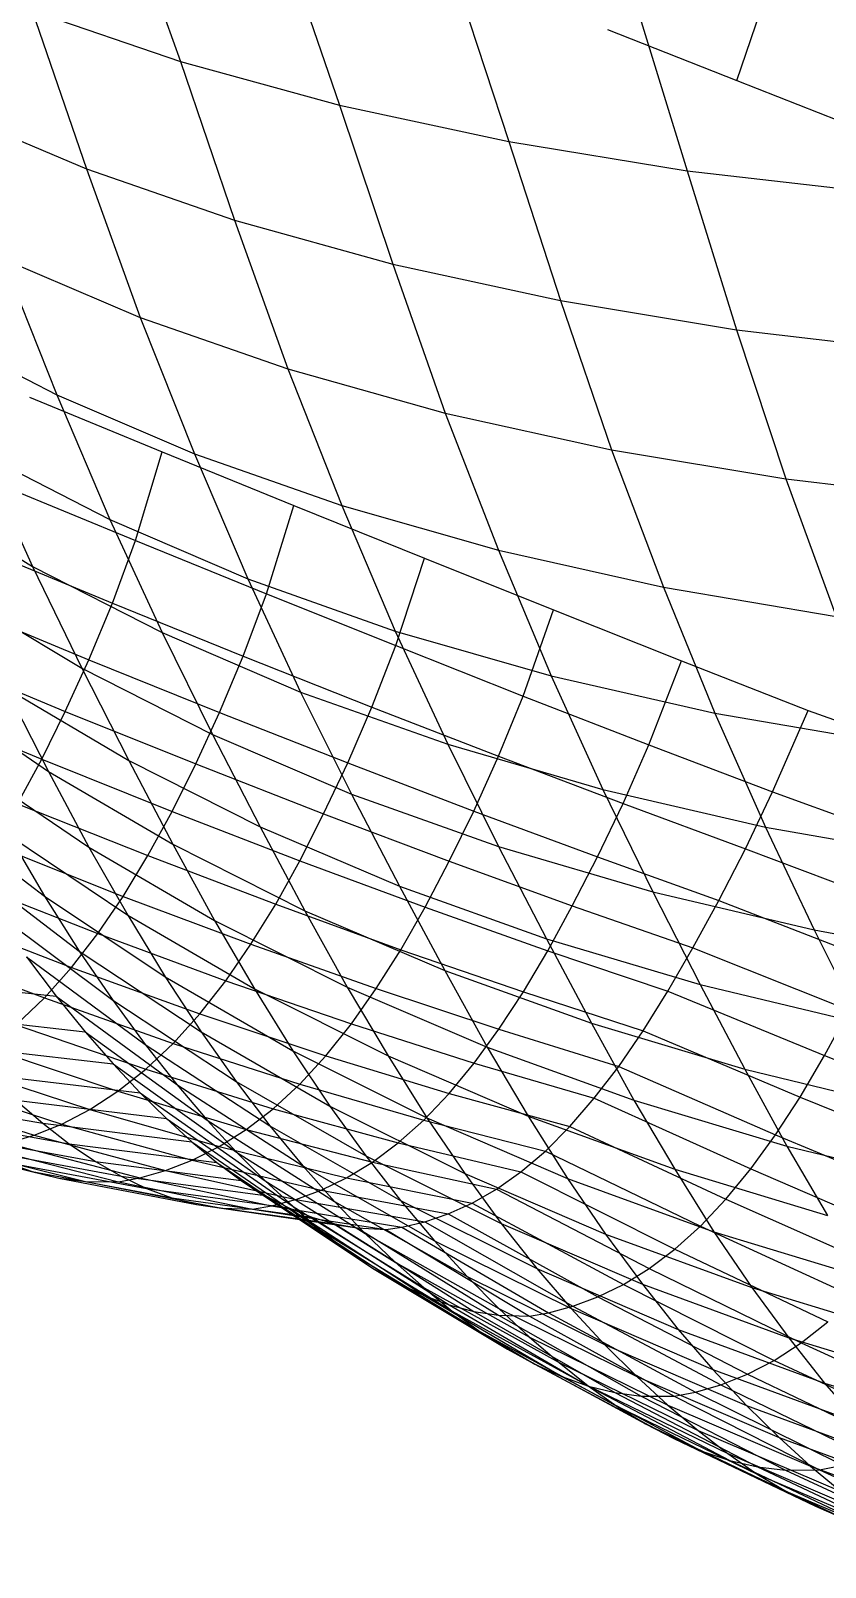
# Model space of a CAD drawing. Extents: x -429 to 429, y -1 to 209.
# Drawn here: x -349.2 to -342.23, y 39.43 to 52.91 of the extents above; entities that cross this region are included whole.
import ezdxf

# ---------------------------------------------------------------- set-up
doc = ezdxf.new("R2010")
doc.units = 0

msp = doc.modelspace()

# ---------------------------------------------------------------- linework, layer by layer
at = {"layer": 'default', "color": 5, "linetype": 'CONTINUOUS'}
for p, q in [((-348.409, 54.097, 109.522), (-347.89, 52.644, 110.205)), ((-346.995, 53.716, 108.281), (-346.492, 52.26, 108.97)), ((-345.486, 53.398, 107.163), (-345.005, 51.94, 107.846)), ((-343.891, 53.146, 106.177), (-343.44, 51.685, 106.84)), ((-349.192, 53.089, 111.542), (-347.89, 52.644, 110.205)), ((-349.192, 53.089, 111.542), (-348.713, 51.701, 112.161)), ((-347.89, 52.644, 110.205), (-346.492, 52.26, 108.97)), ((-347.89, 52.644, 110.205), (-347.414, 51.252, 110.836)), ((-349.914, 52.208, 113.575), (-348.713, 51.701, 112.161)), ((-346.492, 52.26, 108.97), (-345.005, 51.94, 107.846)), ((-346.492, 52.26, 108.97), (-346.025, 50.866, 109.606)), ((-345.005, 51.94, 107.846), (-343.44, 51.685, 106.84)), ((-345.005, 51.94, 107.846), (-344.553, 50.545, 108.479)), ((-348.713, 51.701, 112.161), (-347.414, 51.252, 110.836)), ((-348.713, 51.701, 112.161), (-348.244, 50.398, 112.767)), ((-343.44, 51.685, 106.84), (-341.807, 51.497, 105.959)), ((-343.44, 51.685, 106.84), (-343.007, 50.289, 107.461)), ((-347.414, 51.252, 110.836), (-346.025, 50.866, 109.606)), ((-347.414, 51.252, 110.836), (-346.947, 49.946, 111.451)), ((-349.449, 50.911, 114.164), (-348.244, 50.398, 112.767)), ((-349.449, 50.911, 114.164), (-348.975, 49.717, 114.755)), ((-346.025, 50.866, 109.606), (-344.553, 50.545, 108.479)), ((-346.025, 50.866, 109.606), (-345.564, 49.558, 110.226)), ((-344.553, 50.545, 108.479), (-343.007, 50.289, 107.461)), ((-344.553, 50.545, 108.479), (-344.104, 49.235, 109.096)), ((-348.244, 50.398, 112.767), (-346.947, 49.946, 111.451)), ((-348.244, 50.398, 112.767), (-347.766, 49.201, 113.373)), ((-350.092, 50.294, 116.208), (-348.975, 49.717, 114.755)), ((-343.007, 50.289, 107.461), (-341.397, 50.101, 106.558)), ((-343.007, 50.289, 107.461), (-342.574, 48.98, 108.069)), ((-346.947, 49.946, 111.451), (-345.564, 49.558, 110.226)), ((-346.947, 49.946, 111.451), (-346.471, 48.746, 112.068)), ((-349.215, 49.698, 139.465), (-348.049, 49.218, 138.29)), ((-348.975, 49.717, 114.755), (-347.766, 49.201, 113.373)), ((-348.975, 49.717, 114.755), (-348.51, 48.623, 115.331)), ((-345.564, 49.558, 110.226), (-344.104, 49.235, 109.096)), ((-345.564, 49.558, 110.226), (-345.096, 48.355, 110.847)), ((-344.104, 49.235, 109.096), (-342.574, 48.98, 108.069)), ((-344.104, 49.235, 109.096), (-343.648, 48.03, 109.715)), ((-349.637, 49.202, 116.766), (-348.51, 48.623, 115.331)), ((-349.637, 49.202, 116.766), (-349.188, 48.213, 117.309)), ((-348.283, 48.439, 138.112), (-348.049, 49.218, 138.29)), ((-348.049, 49.218, 138.29), (-346.893, 48.746, 137.105)), ((-347.766, 49.201, 113.373), (-346.471, 48.746, 112.068)), ((-347.766, 49.201, 113.373), (-347.297, 48.103, 113.963)), ((-342.574, 48.98, 108.069), (-340.983, 48.793, 107.15)), ((-342.574, 48.98, 108.069), (-342.134, 47.773, 108.679)), ((-350.239, 48.852, 118.782), (-349.188, 48.213, 117.309)), ((-349.448, 48.92, 139.292), (-348.283, 48.439, 138.112)), ((-347.134, 47.971, 136.916), (-346.893, 48.746, 137.105)), ((-346.893, 48.746, 137.105), (-345.748, 48.284, 135.908)), ((-346.471, 48.746, 112.068), (-345.096, 48.355, 110.847)), ((-346.471, 48.746, 112.068), (-346.004, 47.645, 112.668)), ((-348.51, 48.623, 115.331), (-347.297, 48.103, 113.963)), ((-348.51, 48.623, 115.331), (-348.051, 47.631, 115.893)), ((-348.485, 47.89, 137.949), (-348.283, 48.439, 138.112)), ((-348.283, 48.439, 138.112), (-347.134, 47.971, 136.916)), ((-349.65, 48.372, 139.133), (-348.485, 47.89, 137.949)), ((-345.999, 47.517, 135.705), (-345.748, 48.284, 135.908)), ((-345.748, 48.284, 135.908), (-344.614, 47.83, 134.701)), ((-345.096, 48.355, 110.847), (-343.648, 48.03, 109.715)), ((-345.096, 48.355, 110.847), (-344.635, 47.252, 111.451)), ((-349.188, 48.213, 117.309), (-348.051, 47.631, 115.893)), ((-349.188, 48.213, 117.309), (-348.754, 47.318, 117.83)), ((-347.297, 48.103, 113.963), (-346.004, 47.645, 112.668)), ((-347.297, 48.103, 113.963), (-346.835, 47.11, 114.54)), ((-343.648, 48.03, 109.715), (-342.134, 47.773, 108.679)), ((-343.648, 48.03, 109.715), (-343.198, 46.925, 110.318)), ((-349.858, 47.875, 138.964), (-348.693, 47.393, 137.777)), ((-349.821, 47.957, 119.282), (-348.754, 47.318, 117.83)), ((-348.693, 47.393, 137.777), (-348.485, 47.89, 137.949)), ((-348.485, 47.89, 137.949), (-347.338, 47.425, 136.747)), ((-347.338, 47.425, 136.747), (-347.134, 47.971, 136.916)), ((-347.134, 47.971, 136.916), (-345.999, 47.517, 135.705)), ((-344.88, 47.075, 134.479), (-344.614, 47.83, 134.701)), ((-344.614, 47.83, 134.701), (-343.491, 47.384, 133.484)), ((-348.051, 47.631, 115.893), (-346.835, 47.11, 114.54)), ((-348.051, 47.631, 115.893), (-347.609, 46.737, 116.431)), ((-346.004, 47.645, 112.668), (-344.635, 47.252, 111.451)), ((-346.004, 47.645, 112.668), (-345.543, 46.651, 113.253)), ((-346.208, 46.977, 135.528), (-345.999, 47.517, 135.705)), ((-345.999, 47.517, 135.705), (-344.88, 47.075, 134.479)), ((-350.064, 47.422, 138.793), (-348.9, 46.94, 137.603)), ((-348.9, 46.94, 137.603), (-348.693, 47.393, 137.777)), ((-348.693, 47.393, 137.777), (-347.547, 46.931, 136.571)), ((-347.547, 46.931, 136.571), (-347.338, 47.425, 136.747)), ((-347.338, 47.425, 136.747), (-346.208, 46.977, 135.528)), ((-343.778, 46.648, 133.238), (-343.491, 47.384, 133.484)), ((-343.491, 47.384, 133.484), (-342.379, 46.948, 132.256)), ((-348.754, 47.318, 117.83), (-347.609, 46.737, 116.431)), ((-348.754, 47.318, 117.83), (-348.343, 46.509, 118.323)), ((-344.635, 47.252, 111.451), (-343.198, 46.925, 110.318)), ((-344.635, 47.252, 111.451), (-344.181, 46.255, 112.04)), ((-350.066, 47.108, 121.663), (-349.048, 46.413, 120.204)), ((-349.423, 47.148, 119.757), (-348.343, 46.509, 118.323)), ((-349.423, 47.148, 119.757), (-349.048, 46.413, 120.204)), ((-346.835, 47.11, 114.54), (-345.543, 46.651, 113.253)), ((-346.835, 47.11, 114.54), (-346.388, 46.215, 115.091)), ((-345.097, 46.546, 134.292), (-344.88, 47.075, 134.479)), ((-344.88, 47.075, 134.479), (-343.778, 46.648, 133.238)), ((-350.272, 47.004, 138.619), (-349.107, 46.521, 137.426)), ((-349.107, 46.521, 137.426), (-348.9, 46.94, 137.603)), ((-348.9, 46.94, 137.603), (-347.755, 46.479, 136.392)), ((-347.755, 46.479, 136.392), (-347.547, 46.931, 136.571)), ((-347.547, 46.931, 136.571), (-346.421, 46.488, 135.345)), ((-346.421, 46.488, 135.345), (-346.208, 46.977, 135.528)), ((-346.208, 46.977, 135.528), (-345.097, 46.546, 134.292)), ((-342.691, 46.234, 131.983), (-342.379, 46.948, 132.256)), ((-342.691, 46.234, 131.983), (-342.379, 46.948, 132.256)), ((-342.379, 46.948, 132.256), (-341.051, 46.476, 131.187)), ((-343.198, 46.925, 110.318), (-341.699, 46.666, 109.273)), ((-343.198, 46.925, 110.318), (-342.754, 45.925, 110.905)), ((-347.609, 46.737, 116.431), (-346.388, 46.215, 115.091)), ((-347.609, 46.737, 116.431), (-347.189, 45.928, 116.94)), ((-345.543, 46.651, 113.253), (-344.181, 46.255, 112.04)), ((-345.543, 46.651, 113.253), (-345.098, 45.754, 113.814)), ((-345.314, 46.065, 134.101), (-345.097, 46.546, 134.292)), ((-345.097, 46.546, 134.292), (-344.003, 46.131, 133.04)), ((-344.003, 46.131, 133.04), (-343.778, 46.648, 133.238)), ((-343.778, 46.648, 133.238), (-342.691, 46.234, 131.983)), ((-349.725, 46.447, 122.069), (-348.692, 45.749, 120.626)), ((-349.319, 46.13, 137.243), (-349.107, 46.521, 137.426)), ((-349.107, 46.521, 137.426), (-347.963, 46.063, 136.211)), ((-349.048, 46.413, 120.204), (-347.956, 45.774, 118.787)), ((-349.048, 46.413, 120.204), (-348.692, 45.749, 120.626)), ((-348.343, 46.509, 118.323), (-347.189, 45.928, 116.94)), ((-348.343, 46.509, 118.323), (-347.956, 45.774, 118.787)), ((-347.963, 46.063, 136.211), (-347.755, 46.479, 136.392)), ((-347.755, 46.479, 136.392), (-346.632, 46.042, 135.161)), ((-346.632, 46.042, 135.161), (-346.421, 46.488, 135.345)), ((-346.421, 46.488, 135.345), (-345.314, 46.065, 134.101)), ((-344.181, 46.255, 112.04), (-342.754, 45.925, 110.905)), ((-344.181, 46.255, 112.04), (-343.742, 45.356, 112.605)), ((-349.319, 46.13, 137.243), (-348.175, 45.674, 136.026)), ((-346.388, 46.215, 115.091), (-345.098, 45.754, 113.814)), ((-346.388, 46.215, 115.091), (-345.966, 45.405, 115.612)), ((-344.228, 45.663, 132.839), (-344.003, 46.131, 133.04)), ((-344.003, 46.131, 133.04), (-342.929, 45.734, 131.771)), ((-342.929, 45.734, 131.771), (-342.691, 46.234, 131.983)), ((-342.929, 45.734, 131.771), (-342.691, 46.234, 131.983)), ((-342.691, 46.234, 131.983), (-341.349, 45.744, 130.928)), ((-350.075, 46.079, 124.269), (-349.082, 45.318, 122.826)), ((-348.175, 45.674, 136.026), (-347.963, 46.063, 136.211)), ((-347.963, 46.063, 136.211), (-346.841, 45.63, 134.976)), ((-346.841, 45.63, 134.976), (-346.632, 46.042, 135.161)), ((-346.632, 46.042, 135.161), (-345.529, 45.626, 133.91)), ((-345.529, 45.626, 133.91), (-345.314, 46.065, 134.101)), ((-345.314, 46.065, 134.101), (-344.228, 45.663, 132.839)), ((-349.397, 45.853, 122.457), (-348.351, 45.151, 121.03)), ((-349.397, 45.853, 122.457), (-349.082, 45.318, 122.826)), ((-347.189, 45.928, 116.94), (-345.966, 45.405, 115.612)), ((-347.189, 45.928, 116.94), (-346.796, 45.191, 117.417)), ((-342.754, 45.925, 110.905), (-341.269, 45.662, 109.853)), ((-342.754, 45.925, 110.905), (-342.326, 45.022, 111.468)), ((-349.537, 45.769, 137.051), (-348.392, 45.317, 135.831)), ((-348.692, 45.749, 120.626), (-347.591, 45.106, 119.224)), ((-348.692, 45.749, 120.626), (-348.351, 45.151, 121.03)), ((-347.956, 45.774, 118.787), (-346.796, 45.191, 117.417)), ((-347.956, 45.774, 118.787), (-347.591, 45.106, 119.224)), ((-345.098, 45.754, 113.814), (-343.742, 45.356, 112.605)), ((-345.098, 45.754, 113.814), (-344.676, 44.943, 114.343)), ((-343.163, 45.28, 131.56), (-342.929, 45.734, 131.771)), ((-343.163, 45.28, 131.56), (-342.929, 45.734, 131.771)), ((-342.929, 45.734, 131.771), (-341.574, 45.222, 130.731)), ((-349.787, 45.602, 124.606), (-348.777, 44.837, 123.18)), ((-348.392, 45.317, 135.831), (-348.175, 45.674, 136.026)), ((-348.175, 45.674, 136.026), (-347.053, 45.247, 134.787)), ((-347.053, 45.247, 134.787), (-346.841, 45.63, 134.976)), ((-346.841, 45.63, 134.976), (-345.741, 45.222, 133.72)), ((-345.741, 45.222, 133.72), (-345.529, 45.626, 133.91)), ((-345.529, 45.626, 133.91), (-344.449, 45.234, 132.64)), ((-344.449, 45.234, 132.64), (-344.228, 45.663, 132.839)), ((-344.228, 45.663, 132.839), (-343.163, 45.28, 131.56)), ((-349.761, 45.439, 136.851), (-348.615, 44.99, 135.63)), ((-349.082, 45.318, 122.826), (-348.024, 44.611, 121.415)), ((-349.082, 45.318, 122.826), (-348.777, 44.837, 123.18)), ((-348.615, 44.99, 135.63), (-348.392, 45.317, 135.831)), ((-348.392, 45.317, 135.831), (-347.27, 44.896, 134.59)), ((-345.966, 45.405, 115.612), (-344.676, 44.943, 114.343)), ((-345.966, 45.405, 115.612), (-345.569, 44.667, 116.099)), ((-343.742, 45.356, 112.605), (-342.326, 45.022, 111.468)), ((-343.742, 45.356, 112.605), (-343.326, 44.543, 113.137)), ((-347.27, 44.896, 134.59), (-347.053, 45.247, 134.787)), ((-347.053, 45.247, 134.787), (-345.954, 44.848, 133.527)), ((-346.796, 45.191, 117.417), (-345.569, 44.667, 116.099)), ((-346.796, 45.191, 117.417), (-346.425, 44.52, 117.867)), ((-345.954, 44.848, 133.527), (-345.741, 45.222, 133.72)), ((-345.741, 45.222, 133.72), (-344.664, 44.84, 132.444)), ((-344.664, 44.84, 132.444), (-344.449, 45.234, 132.64)), ((-344.449, 45.234, 132.64), (-343.391, 44.865, 131.352)), ((-343.391, 44.865, 131.352), (-343.163, 45.28, 131.56)), ((-343.391, 44.865, 131.352), (-343.163, 45.28, 131.56)), ((-343.163, 45.28, 131.56), (-341.799, 44.75, 130.531)), ((-349.993, 45.137, 136.642), (-348.845, 44.692, 135.419)), ((-349.509, 45.173, 124.929), (-348.484, 44.405, 123.52)), ((-348.351, 45.151, 121.03), (-347.24, 44.505, 119.642)), ((-348.351, 45.151, 121.03), (-348.024, 44.611, 121.415)), ((-347.591, 45.106, 119.224), (-346.425, 44.52, 117.867)), ((-347.591, 45.106, 119.224), (-347.24, 44.505, 119.642)), ((-348.845, 44.692, 135.419), (-348.615, 44.99, 135.63)), ((-348.615, 44.99, 135.63), (-347.491, 44.576, 134.388)), ((-344.676, 44.943, 114.343), (-343.326, 44.543, 113.137)), ((-344.676, 44.943, 114.343), (-344.281, 44.203, 114.837)), ((-342.326, 45.022, 111.468), (-340.854, 44.755, 110.408)), ((-342.326, 45.022, 111.468), (-341.919, 44.206, 111.999)), ((-350.235, 44.865, 136.42), (-349.084, 44.425, 135.197)), ((-349.24, 44.787, 125.239), (-348.199, 44.016, 123.848)), ((-349.24, 44.787, 125.239), (-348.979, 44.44, 125.537)), ((-349.24, 44.787, 125.239), (-348.979, 44.44, 125.537)), ((-348.777, 44.837, 123.18), (-347.707, 44.128, 121.785)), ((-348.777, 44.837, 123.18), (-348.484, 44.405, 123.52)), ((-347.491, 44.576, 134.388), (-347.27, 44.896, 134.59)), ((-347.27, 44.896, 134.59), (-346.17, 44.507, 133.329)), ((-346.17, 44.507, 133.329), (-345.954, 44.848, 133.527)), ((-345.954, 44.848, 133.527), (-344.878, 44.478, 132.248)), ((-344.878, 44.478, 132.248), (-344.664, 44.84, 132.444)), ((-344.664, 44.84, 132.444), (-343.611, 44.484, 131.149)), ((-343.611, 44.484, 131.149), (-343.391, 44.865, 131.352)), ((-343.611, 44.484, 131.149), (-343.391, 44.865, 131.352)), ((-343.391, 44.865, 131.352), (-342.019, 44.318, 130.332)), ((-349.084, 44.425, 135.197), (-348.845, 44.692, 135.419)), ((-348.845, 44.692, 135.419), (-347.718, 44.286, 134.177)), ((-345.569, 44.667, 116.099), (-344.281, 44.203, 114.837)), ((-345.569, 44.667, 116.099), (-345.196, 43.994, 116.558)), ((-350.35, 44.591, 126.55), (-348.979, 44.44, 125.537)), ((-348.024, 44.611, 121.415), (-346.904, 43.962, 120.04)), ((-348.024, 44.611, 121.415), (-347.707, 44.128, 121.785)), ((-347.718, 44.286, 134.177), (-347.491, 44.576, 134.388)), ((-347.491, 44.576, 134.388), (-346.389, 44.197, 133.125)), ((-347.24, 44.505, 119.642), (-346.067, 43.917, 118.297)), ((-347.24, 44.505, 119.642), (-346.904, 43.962, 120.04)), ((-346.425, 44.52, 117.867), (-345.196, 43.994, 116.558)), ((-346.425, 44.52, 117.867), (-346.067, 43.917, 118.297)), ((-346.389, 44.197, 133.125), (-346.17, 44.507, 133.329)), ((-346.17, 44.507, 133.329), (-345.094, 44.15, 132.047)), ((-343.326, 44.543, 113.137), (-341.919, 44.206, 111.999)), ((-343.326, 44.543, 113.137), (-342.935, 43.801, 113.634)), ((-349.33, 44.19, 134.966), (-349.084, 44.425, 135.197)), ((-349.084, 44.425, 135.197), (-347.953, 44.026, 133.956)), ((-348.979, 44.44, 125.537), (-347.922, 43.667, 124.163)), ((-348.979, 44.44, 125.537), (-348.726, 44.128, 125.825)), ((-348.979, 44.44, 125.537), (-348.726, 44.128, 125.825)), ((-348.484, 44.405, 123.52), (-347.401, 43.693, 122.14)), ((-348.484, 44.405, 123.52), (-348.199, 44.016, 123.848)), ((-345.094, 44.15, 132.047), (-344.878, 44.478, 132.248)), ((-344.878, 44.478, 132.248), (-343.827, 44.137, 130.949)), ((-343.827, 44.137, 130.949), (-343.611, 44.484, 131.149)), ((-343.827, 44.137, 130.949), (-343.611, 44.484, 131.149)), ((-343.611, 44.484, 131.149), (-342.235, 43.92, 130.135)), ((-350.083, 44.28, 126.851), (-348.726, 44.128, 125.825)), ((-347.953, 44.026, 133.956), (-347.718, 44.286, 134.177)), ((-347.718, 44.286, 134.177), (-346.612, 43.918, 132.915)), ((-342.235, 43.92, 130.135), (-342.019, 44.318, 130.332)), ((-349.33, 44.19, 134.966), (-348.194, 43.799, 133.726)), ((-348.726, 44.128, 125.825), (-347.655, 43.354, 124.467)), ((-348.726, 44.128, 125.825), (-348.481, 43.847, 126.102)), ((-348.726, 44.128, 125.825), (-348.481, 43.847, 126.102)), ((-347.707, 44.128, 121.785), (-346.578, 43.477, 120.423)), ((-347.707, 44.128, 121.785), (-347.401, 43.693, 122.14)), ((-346.612, 43.918, 132.915), (-346.389, 44.197, 133.125)), ((-346.389, 44.197, 133.125), (-345.311, 43.854, 131.843)), ((-345.311, 43.854, 131.843), (-345.094, 44.15, 132.047)), ((-345.094, 44.15, 132.047), (-344.042, 43.825, 130.747)), ((-344.281, 44.203, 114.837), (-342.935, 43.801, 113.634)), ((-344.281, 44.203, 114.837), (-343.908, 43.529, 115.302)), ((-344.042, 43.825, 130.747), (-343.827, 44.137, 130.949)), ((-344.042, 43.825, 130.747), (-343.827, 44.137, 130.949)), ((-343.827, 44.137, 130.949), (-342.449, 43.556, 129.937)), ((-349.826, 44.002, 127.14), (-348.481, 43.847, 126.102)), ((-349.581, 43.99, 134.727), (-348.439, 43.606, 133.491)), ((-348.199, 44.016, 123.848), (-347.104, 43.302, 122.483)), ((-348.199, 44.016, 123.848), (-347.922, 43.667, 124.163)), ((-348.194, 43.799, 133.726), (-347.953, 44.026, 133.956)), ((-347.953, 44.026, 133.956), (-346.842, 43.669, 132.697)), ((-346.904, 43.962, 120.04), (-345.726, 43.372, 118.705)), ((-346.904, 43.962, 120.04), (-346.578, 43.477, 120.423)), ((-345.196, 43.994, 116.558), (-343.908, 43.529, 115.302)), ((-345.196, 43.994, 116.558), (-344.836, 43.389, 116.997)), ((-348.481, 43.847, 126.102), (-347.396, 43.073, 124.76)), ((-348.481, 43.847, 126.102), (-348.243, 43.594, 126.37)), ((-348.481, 43.847, 126.102), (-348.243, 43.594, 126.37)), ((-346.842, 43.669, 132.697), (-346.612, 43.918, 132.915)), ((-346.612, 43.918, 132.915), (-345.53, 43.588, 131.635)), ((-346.067, 43.917, 118.297), (-344.836, 43.389, 116.997)), ((-346.067, 43.917, 118.297), (-345.726, 43.372, 118.705)), ((-345.53, 43.588, 131.635), (-345.311, 43.854, 131.843)), ((-345.311, 43.854, 131.843), (-344.257, 43.545, 130.543)), ((-344.257, 43.545, 130.543), (-344.042, 43.825, 130.747)), ((-344.257, 43.545, 130.543), (-344.042, 43.825, 130.747)), ((-344.042, 43.825, 130.747), (-342.665, 43.225, 129.735)), ((-342.449, 43.556, 129.937), (-342.235, 43.92, 130.135)), ((-342.235, 43.92, 130.135), (-340.875, 43.38, 129.095)), ((-350.087, 43.691, 134.239), (-348.931, 43.319, 133.01)), ((-349.835, 43.824, 134.483), (-348.685, 43.446, 133.251)), ((-349.576, 43.752, 127.42), (-348.243, 43.594, 126.37)), ((-348.439, 43.606, 133.491), (-348.194, 43.799, 133.726)), ((-348.194, 43.799, 133.726), (-347.076, 43.453, 132.471)), ((-347.401, 43.693, 122.14), (-346.263, 43.04, 120.792)), ((-347.401, 43.693, 122.14), (-347.104, 43.302, 122.483)), ((-342.935, 43.801, 113.634), (-341.536, 43.462, 112.495)), ((-342.935, 43.801, 113.634), (-342.566, 43.125, 114.102)), ((-350.337, 43.587, 133.994), (-349.174, 43.221, 132.77)), ((-348.685, 43.446, 133.251), (-348.439, 43.606, 133.491)), ((-348.439, 43.606, 133.491), (-347.313, 43.271, 132.241)), ((-348.243, 43.594, 126.37), (-347.145, 42.821, 125.042)), ((-348.243, 43.594, 126.37), (-348.012, 43.366, 126.628)), ((-348.243, 43.594, 126.37), (-348.012, 43.366, 126.628)), ((-347.922, 43.667, 124.163), (-346.815, 42.952, 122.813)), ((-347.922, 43.667, 124.163), (-347.655, 43.354, 124.467)), ((-347.076, 43.453, 132.471), (-346.842, 43.669, 132.697)), ((-346.842, 43.669, 132.697), (-345.752, 43.354, 131.421)), ((-345.752, 43.354, 131.421), (-345.53, 43.588, 131.635)), ((-345.53, 43.588, 131.635), (-344.471, 43.298, 130.338)), ((-342.665, 43.225, 129.735), (-342.449, 43.556, 129.937)), ((-342.449, 43.556, 129.937), (-341.088, 43, 128.899)), ((-350.389, 43.551, 129.054), (-349.097, 43.325, 127.95)), ((-349.333, 43.527, 127.689), (-348.012, 43.366, 126.628)), ((-349.333, 43.527, 127.689), (-349.097, 43.325, 127.95)), ((-348.931, 43.319, 133.01), (-348.685, 43.446, 133.251)), ((-348.685, 43.446, 133.251), (-347.55, 43.121, 132.007)), ((-347.313, 43.271, 132.241), (-347.076, 43.453, 132.471)), ((-347.076, 43.453, 132.471), (-345.978, 43.153, 131.202)), ((-346.578, 43.477, 120.423), (-345.394, 42.885, 119.099)), ((-346.578, 43.477, 120.423), (-346.263, 43.04, 120.792)), ((-344.471, 43.298, 130.338), (-344.257, 43.545, 130.543)), ((-344.471, 43.298, 130.338), (-344.257, 43.545, 130.543)), ((-344.257, 43.545, 130.543), (-342.882, 42.926, 129.529)), ((-343.908, 43.529, 115.302), (-342.566, 43.125, 114.102)), ((-343.908, 43.529, 115.302), (-343.549, 42.922, 115.746)), ((-350.145, 43.374, 129.319), (-348.865, 43.146, 128.205)), ((-349.174, 43.221, 132.77), (-348.931, 43.319, 133.01)), ((-349.097, 43.325, 127.95), (-347.788, 43.162, 126.877)), ((-349.097, 43.325, 127.95), (-348.865, 43.146, 128.205)), ((-348.931, 43.319, 133.01), (-347.786, 43.002, 131.773)), ((-348.012, 43.366, 126.628), (-346.901, 42.595, 125.314)), ((-348.012, 43.366, 126.628), (-347.788, 43.162, 126.877)), ((-348.012, 43.366, 126.628), (-347.788, 43.162, 126.877)), ((-347.655, 43.354, 124.467), (-346.537, 42.638, 123.131)), ((-347.655, 43.354, 124.467), (-347.396, 43.073, 124.76)), ((-347.104, 43.302, 122.483), (-345.957, 42.647, 121.148)), ((-347.104, 43.302, 122.483), (-346.815, 42.952, 122.813)), ((-345.978, 43.153, 131.202), (-345.752, 43.354, 131.421)), ((-345.752, 43.354, 131.421), (-344.685, 43.082, 130.129)), ((-345.726, 43.372, 118.705), (-344.492, 42.842, 117.414)), ((-345.726, 43.372, 118.705), (-345.394, 42.885, 119.099)), ((-344.836, 43.389, 116.997), (-343.549, 42.922, 115.746)), ((-344.836, 43.389, 116.997), (-344.492, 42.842, 117.414)), ((-344.685, 43.082, 130.129), (-344.471, 43.298, 130.338)), ((-344.685, 43.082, 130.129), (-344.471, 43.298, 130.338)), ((-344.471, 43.298, 130.338), (-343.101, 42.659, 129.319)), ((-350.408, 43.194, 131.516), (-349.19, 42.901, 130.339)), ((-349.903, 43.221, 129.58), (-348.636, 42.991, 128.455)), ((-349.407, 43.151, 132.537), (-349.174, 43.221, 132.77)), ((-349.407, 43.151, 132.537), (-348.245, 42.847, 131.313)), ((-349.174, 43.221, 132.77), (-348.02, 42.91, 131.54)), ((-347.788, 43.162, 126.877), (-346.665, 42.391, 125.578)), ((-347.788, 43.162, 126.877), (-347.57, 42.981, 127.119)), ((-347.788, 43.162, 126.877), (-347.57, 42.981, 127.119)), ((-347.55, 43.121, 132.007), (-347.313, 43.271, 132.241)), ((-347.313, 43.271, 132.241), (-346.204, 42.984, 130.979)), ((-346.204, 42.984, 130.979), (-345.978, 43.153, 131.202)), ((-345.978, 43.153, 131.202), (-344.9, 42.899, 129.918)), ((-342.882, 42.926, 129.529), (-342.665, 43.225, 129.735)), ((-342.665, 43.225, 129.735), (-341.303, 42.653, 128.697)), ((-350.164, 43.139, 131.769), (-348.957, 42.845, 130.582)), ((-349.917, 43.111, 132.022), (-348.724, 42.815, 130.824)), ((-349.664, 43.093, 129.837), (-348.41, 42.861, 128.7)), ((-349.615, 43.113, 132.33), (-348.434, 42.813, 131.122)), ((-348.865, 43.146, 128.205), (-347.57, 42.981, 127.119)), ((-348.865, 43.146, 128.205), (-348.636, 42.991, 128.455)), ((-347.786, 43.002, 131.773), (-347.55, 43.121, 132.007)), ((-347.55, 43.121, 132.007), (-346.431, 42.847, 130.753)), ((-347.396, 43.073, 124.76), (-346.267, 42.357, 123.437)), ((-347.396, 43.073, 124.76), (-347.145, 42.821, 125.042)), ((-346.263, 43.04, 120.792), (-345.073, 42.446, 119.479)), ((-346.263, 43.04, 120.792), (-345.957, 42.647, 121.148)), ((-344.9, 42.899, 129.918), (-344.685, 43.082, 130.129)), ((-344.9, 42.899, 129.918), (-344.685, 43.082, 130.129)), ((-344.685, 43.082, 130.129), (-343.323, 42.423, 129.102)), ((-342.566, 43.125, 114.102), (-341.173, 42.785, 112.962)), ((-342.566, 43.125, 114.102), (-342.21, 42.517, 114.549)), ((-349.426, 42.985, 130.09), (-348.186, 42.753, 128.94)), ((-349.426, 42.985, 130.09), (-349.19, 42.901, 130.339)), ((-349.19, 42.901, 130.339), (-347.965, 42.67, 129.176)), ((-349.19, 42.901, 130.339), (-348.957, 42.845, 130.582)), ((-348.636, 42.991, 128.455), (-347.356, 42.824, 127.355)), ((-348.636, 42.991, 128.455), (-348.41, 42.861, 128.7)), ((-348.245, 42.847, 131.313), (-348.02, 42.91, 131.54)), ((-348.02, 42.91, 131.54), (-347.786, 43.002, 131.773)), ((-348.02, 42.91, 131.54), (-346.877, 42.657, 130.305)), ((-347.786, 43.002, 131.773), (-346.655, 42.739, 130.529)), ((-347.57, 42.981, 127.119), (-346.432, 42.211, 125.836)), ((-347.57, 42.981, 127.119), (-347.356, 42.824, 127.355)), ((-347.57, 42.981, 127.119), (-347.356, 42.824, 127.355)), ((-346.815, 42.952, 122.813), (-345.66, 42.295, 121.49)), ((-346.815, 42.952, 122.813), (-346.537, 42.638, 123.131)), ((-346.431, 42.847, 130.753), (-346.204, 42.984, 130.979)), ((-346.204, 42.984, 130.979), (-345.115, 42.747, 129.705)), ((-345.394, 42.885, 119.099), (-344.158, 42.353, 117.816)), ((-345.394, 42.885, 119.099), (-345.073, 42.446, 119.479)), ((-345.115, 42.747, 129.705), (-344.9, 42.899, 129.918)), ((-345.115, 42.747, 129.705), (-344.9, 42.899, 129.918)), ((-344.9, 42.899, 129.918), (-343.548, 42.22, 128.88)), ((-343.549, 42.922, 115.746), (-342.21, 42.517, 114.549)), ((-343.549, 42.922, 115.746), (-343.206, 42.373, 116.169)), ((-343.101, 42.659, 129.319), (-342.882, 42.926, 129.529)), ((-342.882, 42.926, 129.529), (-341.522, 42.339, 128.488)), ((-348.957, 42.845, 130.582), (-347.747, 42.613, 129.406)), ((-348.957, 42.845, 130.582), (-348.724, 42.815, 130.824)), ((-348.724, 42.815, 130.824), (-347.53, 42.58, 129.633)), ((-348.724, 42.815, 130.824), (-348.434, 42.813, 131.122)), ((-348.434, 42.813, 131.122), (-348.245, 42.847, 131.313)), ((-348.434, 42.813, 131.122), (-347.257, 42.573, 129.917)), ((-348.41, 42.861, 128.7), (-347.145, 42.692, 127.584)), ((-348.41, 42.861, 128.7), (-348.186, 42.753, 128.94)), ((-348.245, 42.847, 131.313), (-347.091, 42.601, 130.086)), ((-348.186, 42.753, 128.94), (-346.938, 42.584, 127.809)), ((-348.186, 42.753, 128.94), (-347.965, 42.67, 129.176)), ((-347.356, 42.824, 127.355), (-346.202, 42.055, 126.09)), ((-347.356, 42.824, 127.355), (-347.145, 42.692, 127.584)), ((-347.356, 42.824, 127.355), (-347.145, 42.692, 127.584)), ((-347.145, 42.821, 125.042), (-346.005, 42.106, 123.733)), ((-347.145, 42.821, 125.042), (-346.901, 42.595, 125.314)), ((-346.655, 42.739, 130.529), (-346.431, 42.847, 130.753)), ((-346.431, 42.847, 130.753), (-345.328, 42.625, 129.491)), ((-345.328, 42.625, 129.491), (-345.115, 42.747, 129.705)), ((-345.328, 42.625, 129.491), (-345.115, 42.747, 129.705)), ((-345.115, 42.747, 129.705), (-343.774, 42.05, 128.654)), ((-344.492, 42.842, 117.414), (-343.206, 42.373, 116.169)), ((-344.492, 42.842, 117.414), (-344.158, 42.353, 117.816)), ((-347.965, 42.67, 129.176), (-346.735, 42.501, 128.028)), ((-347.965, 42.67, 129.176), (-347.747, 42.613, 129.406)), ((-347.747, 42.613, 129.406), (-346.535, 42.442, 128.242)), ((-347.747, 42.613, 129.406), (-347.53, 42.58, 129.633)), ((-347.145, 42.692, 127.584), (-345.975, 41.923, 126.338)), ((-347.145, 42.692, 127.584), (-346.938, 42.584, 127.809)), ((-347.145, 42.692, 127.584), (-346.938, 42.584, 127.809)), ((-347.091, 42.601, 130.086), (-346.877, 42.657, 130.305)), ((-346.877, 42.657, 130.305), (-346.655, 42.739, 130.529)), ((-346.877, 42.657, 130.305), (-345.745, 42.46, 129.066)), ((-346.655, 42.739, 130.529), (-345.538, 42.53, 129.278)), ((-346.537, 42.638, 123.131), (-345.373, 41.981, 121.82)), ((-346.537, 42.638, 123.131), (-346.267, 42.357, 123.437)), ((-345.957, 42.647, 121.148), (-344.761, 42.052, 119.845)), ((-345.957, 42.647, 121.148), (-345.66, 42.295, 121.49)), ((-345.538, 42.53, 129.278), (-345.328, 42.625, 129.491)), ((-345.538, 42.53, 129.278), (-345.328, 42.625, 129.491)), ((-345.328, 42.625, 129.491), (-344, 41.911, 128.425)), ((-343.323, 42.423, 129.102), (-343.101, 42.659, 129.319)), ((-343.101, 42.659, 129.319), (-341.744, 42.055, 128.273)), ((-347.53, 42.58, 129.633), (-346.338, 42.407, 128.45)), ((-347.53, 42.58, 129.633), (-347.257, 42.573, 129.917)), ((-347.257, 42.573, 129.917), (-347.091, 42.601, 130.086)), ((-347.257, 42.573, 129.917), (-346.085, 42.393, 128.716)), ((-347.091, 42.601, 130.086), (-345.947, 42.413, 128.859)), ((-346.938, 42.584, 127.809), (-345.751, 41.815, 126.582)), ((-346.938, 42.584, 127.809), (-346.735, 42.501, 128.028)), ((-346.938, 42.584, 127.809), (-346.735, 42.501, 128.028)), ((-346.901, 42.595, 125.314), (-345.751, 41.881, 124.018)), ((-346.901, 42.595, 125.314), (-346.665, 42.391, 125.578)), ((-346.735, 42.501, 128.028), (-345.53, 41.731, 126.822)), ((-346.735, 42.501, 128.028), (-346.535, 42.442, 128.242)), ((-346.735, 42.501, 128.028), (-346.535, 42.442, 128.242)), ((-345.745, 42.46, 129.066), (-345.538, 42.53, 129.278)), ((-345.745, 42.46, 129.066), (-345.538, 42.53, 129.278)), ((-345.538, 42.53, 129.278), (-344.224, 41.802, 128.197)), ((-346.665, 42.391, 125.578), (-345.505, 41.677, 124.294)), ((-346.665, 42.391, 125.578), (-346.432, 42.211, 125.836)), ((-346.535, 42.442, 128.242), (-345.313, 41.674, 127.056)), ((-346.535, 42.442, 128.242), (-346.338, 42.407, 128.45)), ((-346.535, 42.442, 128.242), (-346.338, 42.407, 128.45)), ((-346.338, 42.407, 128.45), (-345.097, 41.641, 127.287)), ((-346.338, 42.407, 128.45), (-346.085, 42.393, 128.716)), ((-346.338, 42.407, 128.45), (-346.085, 42.393, 128.716)), ((-346.267, 42.357, 123.437), (-345.095, 41.7, 122.138)), ((-346.267, 42.357, 123.437), (-346.005, 42.106, 123.733)), ((-346.085, 42.393, 128.716), (-345.947, 42.413, 128.859)), ((-346.085, 42.393, 128.716), (-345.947, 42.413, 128.859)), ((-346.085, 42.393, 128.716), (-344.825, 41.634, 127.575)), ((-345.947, 42.413, 128.859), (-345.745, 42.46, 129.066)), ((-345.947, 42.413, 128.859), (-345.745, 42.46, 129.066)), ((-345.947, 42.413, 128.859), (-344.659, 41.662, 127.748)), ((-345.745, 42.46, 129.066), (-344.445, 41.719, 127.97)), ((-345.073, 42.446, 119.479), (-343.834, 41.913, 118.203)), ((-345.073, 42.446, 119.479), (-344.761, 42.052, 119.845)), ((-344.158, 42.353, 117.816), (-342.872, 41.883, 116.576)), ((-344.158, 42.353, 117.816), (-343.834, 41.913, 118.203)), ((-343.548, 42.22, 128.88), (-343.323, 42.423, 129.102)), ((-343.323, 42.423, 129.102), (-341.973, 41.802, 128.049)), ((-343.206, 42.373, 116.169), (-341.87, 41.967, 114.973)), ((-343.206, 42.373, 116.169), (-342.872, 41.883, 116.576)), ((-346.432, 42.211, 125.836), (-345.261, 41.498, 124.566)), ((-346.432, 42.211, 125.836), (-346.202, 42.055, 126.09)), ((-345.66, 42.295, 121.49), (-344.459, 41.699, 120.198)), ((-345.66, 42.295, 121.49), (-345.373, 41.981, 121.82)), ((-343.774, 42.05, 128.654), (-343.548, 42.22, 128.88)), ((-343.548, 42.22, 128.88), (-342.206, 41.583, 127.818)), ((-346.005, 42.106, 123.733), (-344.826, 41.449, 122.444)), ((-346.005, 42.106, 123.733), (-345.751, 41.881, 124.018)), ((-346.202, 42.055, 126.09), (-345.019, 41.342, 124.835)), ((-346.202, 42.055, 126.09), (-345.975, 41.923, 126.338)), ((-345.373, 41.981, 121.82), (-344.167, 41.384, 120.537)), ((-345.373, 41.981, 121.82), (-345.095, 41.7, 122.138)), ((-344.761, 42.052, 119.845), (-343.519, 41.517, 118.577)), ((-344.761, 42.052, 119.845), (-344.459, 41.699, 120.198)), ((-344, 41.911, 128.425), (-343.774, 42.05, 128.654)), ((-343.774, 42.05, 128.654), (-342.441, 41.398, 127.58)), ((-345.975, 41.923, 126.338), (-344.779, 41.212, 125.099)), ((-345.975, 41.923, 126.338), (-345.751, 41.815, 126.582)), ((-345.751, 41.881, 124.018), (-344.565, 41.225, 122.74)), ((-345.751, 41.881, 124.018), (-345.505, 41.677, 124.294)), ((-345.751, 41.815, 126.582), (-344.542, 41.103, 125.36)), ((-345.751, 41.815, 126.582), (-345.53, 41.731, 126.822)), ((-344.445, 41.719, 127.97), (-344.224, 41.802, 128.197)), ((-344.224, 41.802, 128.197), (-344, 41.911, 128.425)), ((-344.224, 41.802, 128.197), (-342.912, 41.124, 127.098)), ((-344, 41.911, 128.425), (-342.678, 41.245, 127.34)), ((-343.834, 41.913, 118.203), (-342.548, 41.442, 116.969)), ((-343.834, 41.913, 118.203), (-343.519, 41.517, 118.577)), ((-342.872, 41.883, 116.576), (-341.539, 41.476, 115.383)), ((-342.872, 41.883, 116.576), (-342.548, 41.442, 116.969)), ((-345.53, 41.731, 126.822), (-344.307, 41.019, 125.617)), ((-345.53, 41.731, 126.822), (-345.313, 41.674, 127.056)), ((-345.505, 41.677, 124.294), (-344.311, 41.021, 123.027)), ((-345.505, 41.677, 124.294), (-345.261, 41.498, 124.566)), ((-345.313, 41.674, 127.056), (-344.075, 40.963, 125.868)), ((-345.313, 41.674, 127.056), (-345.097, 41.641, 127.287)), ((-345.095, 41.7, 122.138), (-343.884, 41.103, 120.864)), ((-345.095, 41.7, 122.138), (-344.826, 41.449, 122.444)), ((-344.659, 41.662, 127.748), (-344.445, 41.719, 127.97)), ((-344.459, 41.699, 120.198), (-343.215, 41.164, 118.938)), ((-344.459, 41.699, 120.198), (-344.167, 41.384, 120.537)), ((-344.445, 41.719, 127.97), (-343.145, 41.031, 126.857)), ((-345.097, 41.641, 127.287), (-343.844, 40.932, 126.118)), ((-345.097, 41.641, 127.287), (-344.825, 41.634, 127.575)), ((-344.825, 41.634, 127.575), (-344.659, 41.662, 127.748)), ((-344.825, 41.634, 127.575), (-343.556, 40.931, 126.426)), ((-344.659, 41.662, 127.748), (-343.368, 40.966, 126.624)), ((-342.441, 41.398, 127.58), (-342.206, 41.583, 127.818)), ((-345.261, 41.498, 124.566), (-344.059, 40.843, 123.311)), ((-345.261, 41.498, 124.566), (-345.019, 41.342, 124.835)), ((-344.826, 41.449, 122.444), (-343.61, 40.853, 121.179)), ((-344.826, 41.449, 122.444), (-344.565, 41.225, 122.74)), ((-343.519, 41.517, 118.577), (-342.234, 41.046, 117.348)), ((-343.519, 41.517, 118.577), (-343.215, 41.164, 118.938)), ((-342.678, 41.245, 127.34), (-342.441, 41.398, 127.58)), ((-342.548, 41.442, 116.969), (-341.219, 41.034, 115.778)), ((-342.548, 41.442, 116.969), (-342.234, 41.046, 117.348)), ((-342.441, 41.398, 127.58), (-341.117, 40.791, 126.485)), ((-345.019, 41.342, 124.835), (-343.807, 40.688, 123.592)), ((-345.019, 41.342, 124.835), (-344.779, 41.212, 125.099)), ((-344.167, 41.384, 120.537), (-342.92, 40.849, 119.284)), ((-344.167, 41.384, 120.537), (-343.884, 41.103, 120.864)), ((-344.779, 41.212, 125.099), (-343.558, 40.559, 123.869)), ((-344.779, 41.212, 125.099), (-344.542, 41.103, 125.36)), ((-344.565, 41.225, 122.74), (-343.344, 40.629, 121.484)), ((-344.565, 41.225, 122.74), (-344.311, 41.021, 123.027)), ((-343.215, 41.164, 118.938), (-341.929, 40.691, 117.713)), ((-343.215, 41.164, 118.938), (-342.92, 40.849, 119.284)), ((-342.912, 41.124, 127.098), (-342.678, 41.245, 127.34)), ((-342.678, 41.245, 127.34), (-341.361, 40.628, 126.234)), ((-344.542, 41.103, 125.36), (-343.311, 40.449, 124.144)), ((-344.542, 41.103, 125.36), (-344.307, 41.019, 125.617)), ((-344.311, 41.021, 123.027), (-343.085, 40.426, 121.779)), ((-344.311, 41.021, 123.027), (-344.059, 40.843, 123.311)), ((-344.307, 41.019, 125.617), (-343.065, 40.365, 124.415)), ((-344.307, 41.019, 125.617), (-344.075, 40.963, 125.868)), ((-343.884, 41.103, 120.864), (-342.634, 40.568, 119.618)), ((-343.884, 41.103, 120.864), (-343.61, 40.853, 121.179)), ((-343.368, 40.966, 126.624), (-343.145, 41.031, 126.857)), ((-343.145, 41.031, 126.857), (-342.912, 41.124, 127.098)), ((-343.145, 41.031, 126.857), (-341.844, 40.396, 125.73)), ((-342.912, 41.124, 127.098), (-341.604, 40.497, 125.982)), ((-342.234, 41.046, 117.348), (-340.907, 40.637, 116.159)), ((-342.234, 41.046, 117.348), (-341.929, 40.691, 117.713)), ((-344.075, 40.963, 125.868), (-342.823, 40.309, 124.68)), ((-344.075, 40.963, 125.868), (-343.844, 40.932, 126.118)), ((-343.844, 40.932, 126.118), (-342.579, 40.281, 124.946)), ((-343.844, 40.932, 126.118), (-343.556, 40.931, 126.426)), ((-343.556, 40.931, 126.426), (-343.368, 40.966, 126.624)), ((-343.556, 40.931, 126.426), (-342.279, 40.285, 125.269)), ((-343.368, 40.966, 126.624), (-342.075, 40.324, 125.486)), ((-344.059, 40.843, 123.311), (-342.827, 40.247, 122.072)), ((-344.059, 40.843, 123.311), (-343.807, 40.688, 123.592)), ((-343.61, 40.853, 121.179), (-342.358, 40.317, 119.94)), ((-343.61, 40.853, 121.179), (-343.344, 40.629, 121.484)), ((-342.92, 40.849, 119.284), (-341.634, 40.376, 118.064)), ((-342.92, 40.849, 119.284), (-342.634, 40.568, 119.618)), ((-343.807, 40.688, 123.592), (-342.57, 40.093, 122.363)), ((-343.807, 40.688, 123.592), (-343.558, 40.559, 123.869)), ((-343.344, 40.629, 121.484), (-342.09, 40.094, 120.25)), ((-343.344, 40.629, 121.484), (-343.085, 40.426, 121.779)), ((-343.558, 40.559, 123.869), (-342.314, 39.964, 122.651)), ((-343.558, 40.559, 123.869), (-343.311, 40.449, 124.144)), ((-342.634, 40.568, 119.618), (-341.349, 40.094, 118.402)), ((-342.634, 40.568, 119.618), (-342.358, 40.317, 119.94)), ((-343.311, 40.449, 124.144), (-342.059, 39.855, 122.935)), ((-343.311, 40.449, 124.144), (-343.065, 40.365, 124.415)), ((-343.085, 40.426, 121.779), (-341.829, 39.89, 120.552)), ((-343.085, 40.426, 121.779), (-342.827, 40.247, 122.072)), ((-343.065, 40.365, 124.415), (-341.806, 39.77, 123.218)), ((-343.065, 40.365, 124.415), (-342.823, 40.309, 124.68)), ((-342.279, 40.285, 125.269), (-342.075, 40.324, 125.486)), ((-342.827, 40.247, 122.072), (-341.568, 39.712, 120.852)), ((-342.827, 40.247, 122.072), (-342.57, 40.093, 122.363)), ((-342.823, 40.309, 124.68), (-341.557, 39.715, 123.493)), ((-342.823, 40.309, 124.68), (-342.579, 40.281, 124.946)), ((-342.579, 40.281, 124.946), (-342.279, 40.285, 125.269)), ((-342.579, 40.281, 124.946), (-341.305, 39.688, 123.77)), ((-342.358, 40.317, 119.94), (-341.073, 39.843, 118.728)), ((-342.358, 40.317, 119.94), (-342.09, 40.094, 120.25)), ((-342.279, 40.285, 125.269), (-340.997, 39.696, 124.106)), ((-342.57, 40.093, 122.363), (-341.307, 39.558, 121.15)), ((-342.57, 40.093, 122.363), (-342.314, 39.964, 122.651)), ((-342.314, 39.964, 122.651), (-341.048, 39.429, 121.444)), ((-342.314, 39.964, 122.651), (-342.059, 39.855, 122.935))]:
    msp.add_line(p, q, dxfattribs=at)
at = {"layer": 'default', "color": 3, "linetype": 'CONTINUOUS'}
for p, q in [((-343.005, 52.478, 136.011), (-342.665, 53.477, 136.28)), ((-344.139, 52.925, 137.204), (-343.005, 52.478, 136.011)), ((-343.005, 52.478, 136.011), (-341.883, 52.035, 134.809))]:
    msp.add_line(p, q, dxfattribs=at)

doc.saveas('drawing.dxf')
